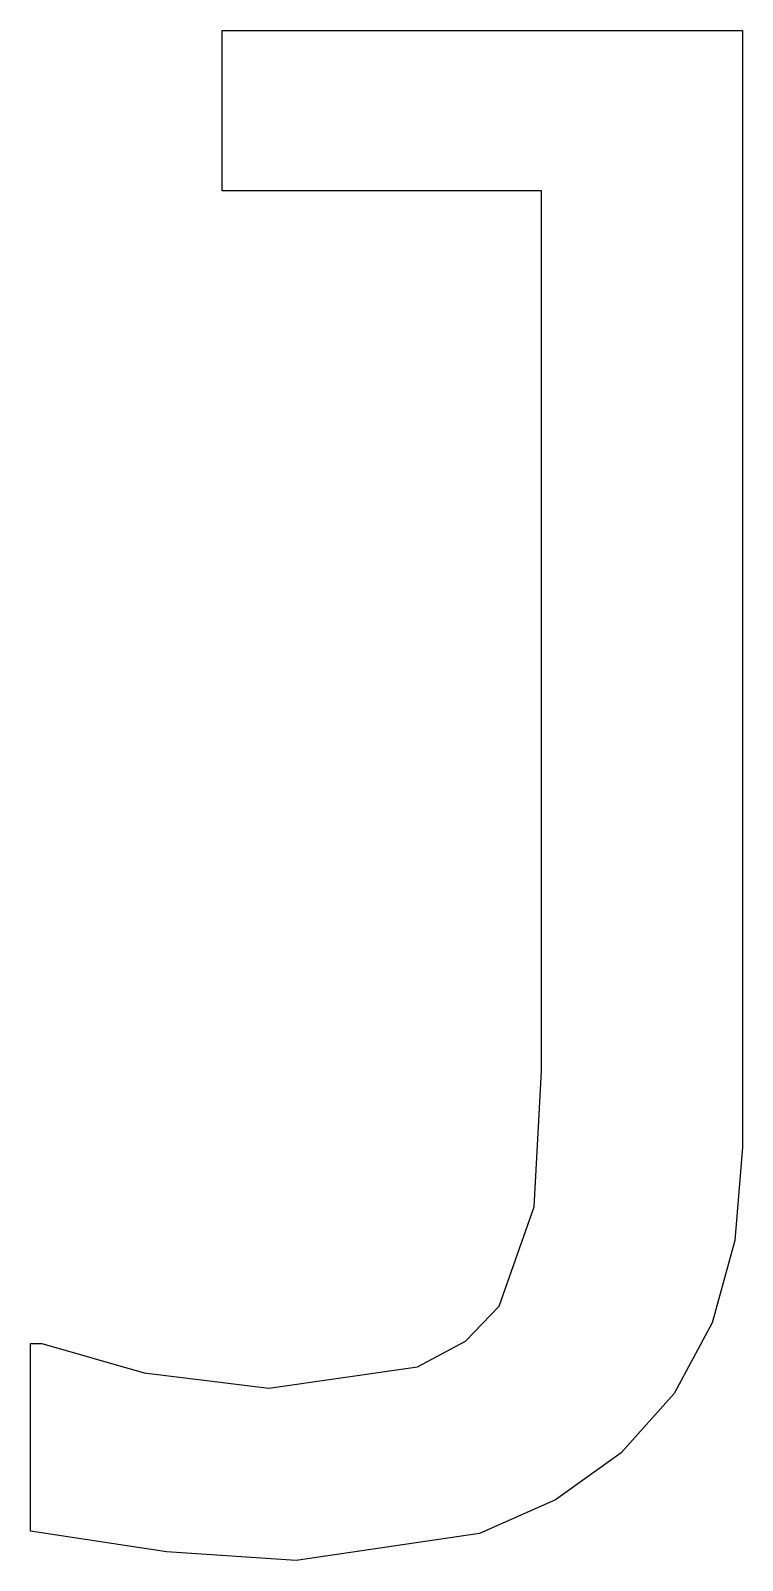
# Model space of a CAD drawing. Header units: metres. Extents: x -43 to 43, y 0 to 186.
import ezdxf

# ---------------------------------------------------------------- set-up
doc = ezdxf.new("R2010")
doc.units = ezdxf.units.M

msp = doc.modelspace()

# ---------------------------------------------------------------- linework, layer by layer
at = {"layer": 'COMPONENT0'}
for p, q in [((-19.98, 166.78), (-19.98, 186.27)), ((-19.98, 186.27), (43.3, 186.27)), ((43.3, 186.27), (43.3, 50.33)), ((18.87, 166.78), (-19.98, 166.78)), ((18.87, 59.58), (18.87, 166.78)), ((17.95, 43.05), (18.87, 59.58)), ((43.3, 50.33), (42.38, 38.94)), ((13.69, 30.96), (17.95, 43.05)), ((42.38, 38.94), (39.61, 28.93)), ((9.61, 26.71), (13.69, 30.96)), ((39.61, 28.93), (35.01, 20.31)), ((-43.3, 3.58), (-43.3, 26.4)), ((-43.3, 26.4), (-41.94, 26.4)), ((-41.94, 26.4), (-29.48, 22.82)), ((3.76, 23.56), (9.61, 26.71)), ((-29.48, 22.82), (-14.31, 20.97)), ((-14.31, 20.97), (3.76, 23.56)), ((35.01, 20.31), (28.56, 13.08)), ((28.56, 13.08), (20.56, 7.36)), ((20.56, 7.36), (11.3, 3.27)), ((-26.77, 1.05), (-43.3, 3.58)), ((11.3, 3.27), (-10.98, 0)), ((-10.98, 0), (-26.77, 1.05))]:
    msp.add_line(p, q, dxfattribs=at)

doc.saveas('drawing.dxf')
